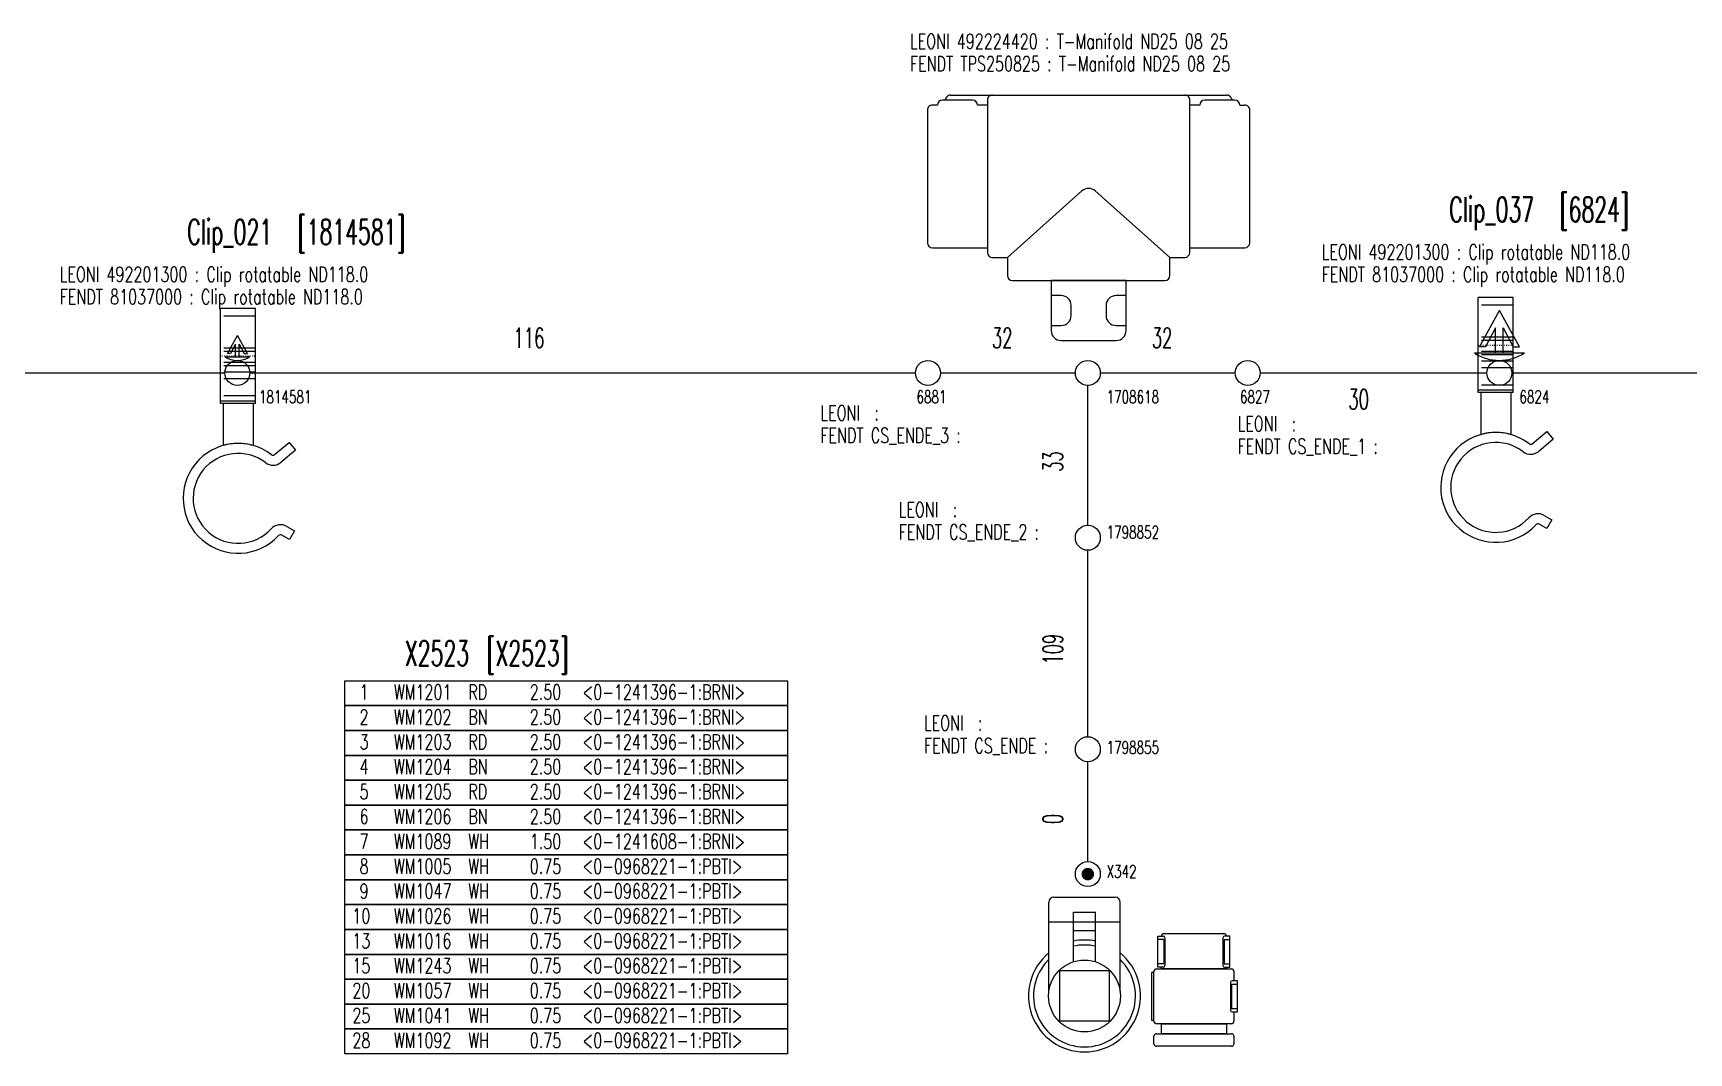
# Model space of a CAD drawing. Header units: millimetres. Extents: x -1 to 4489, y 0 to 1364.
# Drawn here: x 774.1 to 1105.5, y 733.8 to 938 of the extents above; entities that cross this region are included whole.
import ezdxf

# ---------------------------------------------------------------- set-up
doc = ezdxf.new("R2010")
doc.units = ezdxf.units.MM
doc.linetypes.add('DOT', pattern=[0.25, 0, -0.25])
doc.linetypes.add('HIDDEN', pattern=[9.525, 6.35, -3.175])
for name, color, linetype in [('1', 7, 'Continuous'), ('A_ACHSEN', 7, 'Continuous'), ('DEFAULT_2', 8, 'HIDDEN'), ('SELECTION', 7, 'Continuous'), ('SYMBOLS', 7, 'Continuous')]:
    doc.layers.add(name, color=color, linetype=linetype)
doc.styles.add('HS-BUNDLE-DIMENSION', font='ROMANS.SHX', dxfattribs={"width": 0.6, "height": 4})
doc.styles.add('HS-COMP-DESCRIPTION', font='ROMANS.SHX', dxfattribs={"width": 0.6, "height": 5})
doc.styles.add('HS-NODE', font='ROMANS.SHX', dxfattribs={"width": 0.7, "height": 2.5})
doc.styles.add('HS-PART-NO', font='ROMANS.SHX', dxfattribs={"width": 0.7, "height": 3})
doc.styles.add('HS-WIRE', font='ROMANS.SHX', dxfattribs={"width": 0.7, "height": 3})
doc.linetypes.add('NW_19_FHW_OPEN', pattern='A,0.0001,["=",Standard,S=0.4,R=0,X=0,Y=-0.2],-0.0001,["[]",Standard,S=0.3,R=0,X=-0.05,Y=-0.15],-0.2', length=0.2002)
doc.linetypes.add('NW_6_FHW_OPEN', pattern='A,0.0001,["=",Standard,S=0.4,R=0,X=0,Y=-0.2],-0.0001,["[]",Standard,S=0.3,R=0,X=-0.05,Y=-0.15],-0.2', length=0.2002)

# ---------------------------------------------------------------- blocks, each defined once
blk = doc.blocks.new('492224420')
at = {"layer": '1', "color": 7, "linetype": 'Continuous'}
for p, q in [((-23.09, 16.69), (-29.09, 16.69)), ((-28.37, 17.14), (-28.59, 16.69)), ((-27.47, 17.69), (27.79, 17.69)), ((-20.09, 16.69), (-20.08, -13.81)), ((20.41, -13.81), (20.41, 16.69)), ((29.41, 16.69), (23.41, 16.69)), ((28.69, 17.14), (28.91, 16.69)), ((-32.09, 14.69), (-32.09, -11.87)), ((-30.09, 15.69), (-31.09, 15.69)), ((-30.09, 15.69), (-30.09, 15.69)), ((-20.09, 15.69), (-22.09, 15.69)), ((22.41, 15.69), (20.41, 15.69)), ((30.41, 15.69), (31.41, 15.69)), ((32.41, -11.87), (32.41, 14.69)), ((-1.17, -1.5), (-16.09, -14.81)), ((16.41, -14.81), (1.49, -1.5)), ((-31.09, -12.87), (-20.09, -12.87)), ((20.41, -12.87), (31.41, -12.87)), ((-19.08, -14.81), (-16.09, -14.81)), ((-16.09, -14.81), (-16.09, -18.43)), ((16.41, -18.43), (16.41, -14.81)), ((16.41, -14.81), (19.4, -14.81)), ((-15.09, -19.43), (15.41, -19.43)), ((7.66, -19.43), (-7.34, -19.43)), ((-7.34, -19.43), (-7.34, -29.44)), ((7.66, -29.44), (7.66, -19.43)), ((-5.34, -22.44), (-7.34, -22.44)), ((-7.34, -22.44), (-7.34, -28.44)), ((7.66, -22.44), (5.66, -22.44)), ((7.66, -28.44), (7.66, -22.44)), ((-3.34, -26.44), (-3.34, -24.44)), ((3.66, -24.44), (3.66, -26.44)), ((-7.34, -28.44), (-5.34, -28.44)), ((5.66, -28.44), (7.66, -28.44)), ((-5.34, -31.43), (5.66, -31.43))]:
    blk.add_line(p, q, dxfattribs=at)
for centre, radius, start, end in [((-29.09, 15.69), 1, 90, 179.868), ((-27.47, 16.69), 1, 90, 153.4349), ((-23.09, 15.69), 1, 0, 90), ((-19.09, 16.69), 1, 90, 180.0158), ((19.41, 16.69), 1, 359.9842, 90), ((23.41, 15.69), 1, 90, 180), ((27.79, 16.69), 1, 26.5651, 90), ((29.41, 15.69), 1, 0, 90), ((-31.09, 14.69), 1, 90, 180.009), ((31.41, 14.69), 1, 359.991, 90), ((0.16, -2.99), 2, 48.2572, 131.7428), ((-31.09, -11.87), 1, 180.009, 270), ((31.41, -11.87), 1, 270, 359.991), ((-19.08, -13.81), 1, 180.0158, 270), ((19.4, -13.81), 1, 270, 359.9842), ((-15.09, -18.43), 1, 180, 270), ((15.41, -18.43), 1, 270, 0), ((-5.34, -24.44), 2, 0, 90), ((5.66, -24.44), 2, 90, 180), ((-5.34, -26.44), 2, 270, 0), ((5.66, -26.44), 2, 180, 270), ((-5.34, -29.44), 2, 180, 270), ((5.66, -29.44), 2, 270, 0)]:
    blk.add_arc(centre, radius, start, end, dxfattribs=at)
blk = doc.blocks.new('418541000')
at = {"layer": 'SYMBOLS', "color": 7}
for points in [[(-3.08, 7.16), (-3.08, 25.03)], [(-2.08, 26.03), (10.2, 26.03)], [(11.2, 7.16), (11.2, 25.03)], [(-3.08, 21.1), (11.2, 21.1)], [(1.86, 23.05), (6.26, 23.05)], [(1.86, 13.13), (1.86, 23.05)], [(6.26, 13.13), (6.26, 23.05)], [(1.86, 19.36), (6.26, 19.36)], [(-0.94, 1.27), (9.06, 1.27), (9.06, 11.27), (-0.94, 11.27), (-0.94, 1.27)]]:
    blk.add_lwpolyline(points, dxfattribs=at)
blk.add_circle((4.06, 6.27), 7.2, dxfattribs=at)
for centre, radius, start, end in [((-2.08, 25.03), 1, 90, 180), ((10.2, 25.03), 1, 0, 90), ((4.06, 6.27), 11.2, 78.646, 101.34), ((4.06, 6.27), 11.2, 129.79, 50.254), ((4.06, 6.27), 10.2, 134.75, 45.301), ((4.06, 6.27), 10.2, 77.532, 102.48)]:
    blk.add_arc(centre, radius, start, end, dxfattribs=at)
blk = doc.blocks.new('H_FLEX_9', base_point=(109.41, 100.47))
at = {"layer": 'SELECTION', "color": 7}
for points in [[(98.116, 93.083), (98.116, 108.08)], [(98.616, 108.58), (100.12, 108.58)], [(100.62, 108.08), (100.62, 93.083)], [(100.62, 94.083), (100.62, 107.08), (102.62, 107.08), (102.62, 94.083), (100.62, 94.083)], [(102.62, 93.083), (102.62, 108.08)], [(103.12, 108.58), (113.12, 108.58)], [(103.29, 108.58), (103.29, 109.05)], [(112.88, 109.05), (103.29, 109.05)], [(112.88, 108.58), (112.88, 109.05)], [(113.62, 108.08), (113.62, 93.083)], [(113.95, 94.084), (113.62, 94.084), (113.62, 107.08), (113.95, 107.08)], [(113.95, 106.71), (113.95, 107.78), (120.19, 107.78), (120.19, 106.74)], [(119.84, 106.39), (114.3, 106.39)], [(114.65, 106.61), (114.65, 107.78)], [(119.5, 106.61), (114.65, 106.61)], [(119.5, 106.61), (119.5, 107.78)], [(120.7, 106.58), (120.7, 94.584)], [(105, 92.953), (105, 91.89), (111.23, 91.89), (111.23, 92.93)], [(110.89, 93.277), (105.34, 93.277)], [(110.54, 93.056), (105.69, 93.056)], [(105.69, 93.056), (105.69, 91.89)], [(110.54, 93.056), (110.54, 91.89)], [(113.95, 94.453), (113.95, 93.391), (120.19, 93.391), (120.19, 94.43)], [(119.84, 94.777), (114.3, 94.777)], [(119.5, 94.556), (114.65, 94.556)], [(114.65, 94.556), (114.65, 93.391)], [(119.5, 94.556), (119.5, 93.391)], [(100.12, 92.583), (98.616, 92.583)], [(105, 92.583), (103.12, 92.583)], [(113.12, 92.583), (111.23, 92.583)]]:
    blk.add_lwpolyline(points, dxfattribs=at)
for centre, radius, start, end in [((98.616, 108.08), 0.5, 90, 180), ((100.12, 108.08), 0.5, 0, 90), ((103.12, 108.08), 0.5, 90, 180), ((113.12, 108.08), 0.5, 0, 90), ((114.3, 106.74), 0.347, 180, 270), ((119.84, 106.74), 0.347, 270, 0), ((120.2, 106.58), 0.5, 0, 90), ((98.616, 93.083), 0.5, 180, 270), ((100.12, 93.083), 0.5, 270, 0), ((103.12, 93.083), 0.5, 180, 270), ((105.34, 92.93), 0.347, 90, 180), ((110.89, 92.93), 0.347, 0, 90), ((113.12, 93.083), 0.5, 270, 0), ((114.3, 94.43), 0.347, 90, 180), ((119.84, 94.43), 0.347, 0, 90), ((120.2, 94.584), 0.5, 270, 0)]:
    blk.add_arc(centre, radius, start, end, dxfattribs=at)
blk = doc.blocks.new('492225110')
at = {"layer": 'SELECTION', "color": 7}
blk.add_blockref('H_FLEX_9', (31.9, 343.35), dxfattribs=at)
blk = doc.blocks.new('A$C3B52033C')
at = {"color": 7, "linetype": 'Continuous'}
for p, q in [((7.5, 30), (7.5, 49)), ((14.5, 49), (7.5, 49)), ((14.5, 30), (14.5, 49)), ((14.5, 30.49), (7.5, 30.49)), ((14.5, 30), (7.5, 30)), ((18.31, 19.75), (21.2, 22.17)), ((22.49, 20.64), (19.6, 18.22)), ((21.2, 22.17), (22.49, 20.64)), ((21.26, 2.77), (19.72, 3.66)), ((20.72, 5.39), (22.26, 4.5)), ((22.26, 4.5), (21.26, 2.77))]:
    blk.add_line(p, q, dxfattribs=at)
for centre, radius, start, end in [((11, 11), 11, 52.5559, 317.4441), ((11, 11), 9, 52.5559, 317.4441), ((17.99, 20.13), 2.5, 232.5559, 310), ((17.99, 20.13), 0.5, 232.5559, 310), ((19.47, 3.22), 2.5, 60, 137.4441), ((19.47, 3.22), 0.5, 60, 137.4441)]:
    blk.add_arc(centre, radius, start, end, dxfattribs=at)
at = {"layer": 'A_ACHSEN', "color": 7, "linetype": 'Continuous'}
for p, q in [((8, 30), (8, 21.58)), ((14, 30), (14, 21.58))]:
    blk.add_line(p, q, dxfattribs=at)
at = {"layer": 'A_ACHSEN', "color": 8, "linetype": 'HIDDEN'}
blk.add_arc((11, 11), 11, 74.1734, 105.8266, dxfattribs=at)
at = {"layer": 'DEFAULT_2', "color": 8, "linetype": 'HIDDEN'}
for p, q in [((14.5, 47.5), (7.5, 47.5)), ((14.5, 41.08), (7.5, 41.08)), ((14.5, 40.39), (7.5, 40.39)), ((14.5, 38.2), (7.5, 38.2)), ((14.5, 37.52), (7.5, 37.52)), ((14.5, 36.25), (7.5, 36.25)), ((14.5, 34.96), (7.5, 34.96)), ((14.5, 31.5), (7.5, 31.5))]:
    blk.add_line(p, q, dxfattribs=at)
at = {"layer": 'DEFAULT_2', "color": 8, "linetype": 'DOT'}
blk.add_line((7.5, 39.5), (14.5, 39.5), dxfattribs=at)

msp = doc.modelspace()

# ---------------------------------------------------------------- linework, layer by layer
at = {"color": 5, "linetype": 'Continuous'}
for points in [[(1066.82, 873.96), (1066.82, 878.96), (1064.82, 875.21), (1063.57, 875.21), (1067.57, 882.46)], [(1068.32, 873.96), (1068.32, 878.96), (1070.32, 875.21), (1071.57, 875.21), (1067.57, 882.46)], [(814.63, 873.21), (814.63, 875.71), (813.63, 873.83), (813, 873.83), (815, 877.46)], [(815.38, 873.21), (815.38, 875.71), (816.38, 873.83), (817, 873.83), (815, 877.46)], [(812.5, 873.21), (817.5, 873.21)], [(1062.57, 873.96), (1072.57, 873.96)]]:
    msp.add_lwpolyline(points, dxfattribs=at)
at = {"color": 7, "linetype": 'NW_19_FHW_OPEN', "ltscale": 8}
for points in [[(729.42, 869.96), (812.5, 869.96)], [(817.5, 869.96), (950.71, 869.96)], [(1019.71, 869.96), (1065.07, 869.96)], [(1070.07, 869.96), (1160.55, 869.96)]]:
    msp.add_lwpolyline(points, dxfattribs=at)
at = {"color": 7, "ltscale": 8}
for points in [[(955.71, 869.96), (982.71, 869.96)], [(987.71, 869.96), (1014.71, 869.96)], [(985.21, 839.46), (985.21, 867.46)], [(985.21, 772.13), (985.21, 792.13)]]:
    msp.add_lwpolyline(points, dxfattribs=at)
at = {"color": 7, "linetype": 'NW_6_FHW_OPEN', "ltscale": 8}
msp.add_lwpolyline([(985.21, 797.13), (985.21, 834.46)], dxfattribs=at)
at = {"color": 7, "linetype": 'Continuous'}
for points in [[(836.52, 803.36), (836.52, 808.34), (925.12, 808.34), (925.12, 803.36), (836.52, 803.36)], [(836.52, 798.38), (836.52, 803.36), (925.12, 803.36), (925.12, 798.38), (836.52, 798.38)], [(836.52, 793.4), (836.52, 798.38), (925.12, 798.38), (925.12, 793.4), (836.52, 793.4)], [(836.52, 788.42), (836.52, 793.4), (925.12, 793.4), (925.12, 788.42), (836.52, 788.42)], [(836.52, 783.44), (836.52, 788.42), (925.12, 788.42), (925.12, 783.44), (836.52, 783.44)], [(836.52, 778.46), (836.52, 783.44), (925.12, 783.44), (925.12, 778.46), (836.52, 778.46)], [(836.52, 773.48), (836.52, 778.46), (925.12, 778.46), (925.12, 773.48), (836.52, 773.48)], [(836.52, 768.5), (836.52, 773.48), (925.12, 773.48), (925.12, 768.5), (836.52, 768.5)], [(836.52, 763.52), (836.52, 768.5), (925.12, 768.5), (925.12, 763.52), (836.52, 763.52)], [(836.52, 758.54), (836.52, 763.52), (925.12, 763.52), (925.12, 758.54), (836.52, 758.54)], [(836.52, 753.56), (836.52, 758.54), (925.12, 758.54), (925.12, 753.56), (836.52, 753.56)], [(836.52, 748.58), (836.52, 753.56), (925.12, 753.56), (925.12, 748.58), (836.52, 748.58)], [(836.52, 743.6), (836.52, 748.58), (925.12, 748.58), (925.12, 743.6), (836.52, 743.6)], [(836.52, 738.62), (836.52, 743.6), (925.12, 743.6), (925.12, 738.62), (836.52, 738.62)], [(836.52, 733.64), (836.52, 738.62), (925.12, 738.62), (925.12, 733.64), (836.52, 733.64)]]:
    msp.add_lwpolyline(points, dxfattribs=at)
msp.add_lwpolyline([(984.58, 769.63, 1.25, 1.25, 1), (985.83, 769.63, 1.25, 1.25, 1)], format="xyseb", close=True, dxfattribs=at)
for centre in [(815, 869.96), (953.21, 869.96), (985.21, 869.96), (1017.21, 869.96), (1067.57, 869.96), (985.21, 836.96), (985.21, 794.63), (985.21, 769.63)]:
    msp.add_circle(centre, 2.5, dxfattribs=at)
at = {"color": 5, "linetype": 'Continuous'}
for centre, radius in [((815, 877), 4.54), ((1067.57, 881.54), 9.08)]:
    msp.add_arc(centre, radius, 236.6015, 303.3985, dxfattribs=at)

# ---------------------------------------------------------------- block references
for name, p in [('492224420', (985.21, 907.89)), ('A$C3B52033C', (1055.84, 836.04)), ('A$C3B52033C', (804.15, 833.85)), ('418541000', (980.48, 738.96))]:
    msp.add_blockref(name, p)
at = {"rotation": 90}
msp.add_blockref('492225110', (1349.9, 714.55), dxfattribs=at)

# ---------------------------------------------------------------- texts
at = {"color": 200, "linetype": 'Continuous', "style": 'HS-PART-NO', "width": 0.7}
for s, p in [('LEONI 492224420 : T-Manifold ND25 08 25', (949.62, 934.85)), ('FENDT TPS250825 : T-Manifold ND25 08 25', (949.62, 930.35)), ('LEONI 492201300 : Clip rotatable ND118.0', (1032.02, 892.68)), ('LEONI 492201300 : Clip rotatable ND118.0', (779.45, 888.2)), ('FENDT 81037000 : Clip rotatable ND118.0', (1032.02, 888.18)), ('FENDT 81037000 : Clip rotatable ND118.0', (779.45, 883.7)), ('LEONI  :', (931.69, 860.46)), ('FENDT CS_ENDE_3 :', (931.69, 855.96)), ('LEONI  :', (1015.18, 858.28)), ('FENDT CS_ENDE_1 :', (1015.18, 853.78)), ('LEONI  :', (947.36, 841.1)), ('FENDT CS_ENDE_2 :', (947.36, 836.6)), ('LEONI  :', (952.41, 798.36)), ('FENDT CS_ENDE :', (952.41, 793.86))]:
    msp.add_text(s, height=3, dxfattribs=at).set_placement(p)
at = {"color": 42, "linetype": 'Continuous', "style": 'HS-COMP-DESCRIPTION', "width": 0.6}
for s, p in [('Clip_037', (1057.57, 900.18)), ('Clip_021', (805, 895.7)), ('X2523', (848.53, 811.34))]:
    msp.add_text(s, height=5, dxfattribs=at).set_placement(p)
at = {"color": 5, "linetype": 'Continuous'}
for s, height, style, width, p in [(' [6824]', 5, 'HS-COMP-DESCRIPTION', 0.6, (1077.57, 900.18)), (' [1814581]', 5, 'HS-COMP-DESCRIPTION', 0.6, (825, 895.7)), ('1814581', 2.5, 'HS-NODE', 0.7, (819.32, 863.91)), ('6881', 2.5, 'HS-NODE', 0.7, (950.92, 863.91)), ('1708618', 2.5, 'HS-NODE', 0.7, (988.96, 863.91)), ('6827', 2.5, 'HS-NODE', 0.7, (1015.66, 863.91)), ('6824', 2.5, 'HS-NODE', 0.7, (1071.58, 863.91)), ('1798852', 2.5, 'HS-NODE', 0.7, (988.96, 836.82)), (' [X2523]', 5, 'HS-COMP-DESCRIPTION', 0.6, (862.81, 811.34)), ('1798855', 2.5, 'HS-NODE', 0.7, (988.96, 793.73)), ('X342', 2.5, 'HS-NODE', 0.7, (988.96, 768.9))]:
    msp.add_text(s, height=height, dxfattribs=dict(at, style=style, width=width)).set_placement(p)
at = {"color": 1, "linetype": 'Continuous', "ltscale": 8, "style": 'HS-BUNDLE-DIMENSION', "width": 0.6}
for s, p in [('116', (870.28, 874.96)), ('32', (966.01, 874.96)), ('32', (998.01, 874.96)), ('30', (1037.35, 862.68))]:
    msp.add_text(s, height=4, dxfattribs=at).set_placement(p)
for s, p in [('33', (980.21, 850.16)), ('109', (980.21, 811.56)), ('0', (980.21, 779.63))]:
    msp.add_text(s, height=4, rotation=90, dxfattribs=at).set_placement(p)
at = {"color": 7, "linetype": 'Continuous', "style": 'HS-WIRE', "width": 0.7}
for s, p in [(' 1  ', (838.02, 804.56)), (' 2  ', (838.02, 799.58)), (' 3  ', (838.02, 794.6)), (' 4  ', (838.02, 789.62)), (' 5  ', (838.02, 784.64)), (' 6  ', (838.02, 779.66)), (' 7  ', (838.02, 774.68)), (' 8  ', (838.02, 769.7)), (' 9  ', (838.02, 764.72)), ('10  ', (838.02, 759.74)), ('13  ', (838.02, 754.76)), ('15  ', (838.02, 749.78)), ('20  ', (838.02, 744.8)), ('25  ', (838.02, 739.82)), ('28  ', (838.02, 734.84))]:
    msp.add_text(s, height=3, dxfattribs=at).set_placement(p)
at = {"color": 92, "linetype": 'Continuous', "style": 'HS-WIRE', "width": 0.7}
for s, p in [('WM1201 ', (846.32, 804.56)), ('RD ', (861.22, 804.56)), ('2.50 ', (873.52, 804.56)), (' <0-1241396-1:BRNI>  ', (882.62, 804.56)), ('WM1202 ', (846.32, 799.58)), ('BN ', (861.22, 799.58)), ('2.50 ', (873.52, 799.58)), (' <0-1241396-1:BRNI>  ', (882.62, 799.58)), ('WM1203 ', (846.32, 794.6)), ('RD ', (861.22, 794.6)), ('2.50 ', (873.52, 794.6)), (' <0-1241396-1:BRNI>  ', (882.62, 794.6)), ('WM1204 ', (846.32, 789.62)), ('BN ', (861.22, 789.62)), ('2.50 ', (873.52, 789.62)), (' <0-1241396-1:BRNI>  ', (882.62, 789.62)), ('WM1205 ', (846.32, 784.64)), ('RD ', (861.22, 784.64)), ('2.50 ', (873.52, 784.64)), (' <0-1241396-1:BRNI>  ', (882.62, 784.64)), ('WM1206 ', (846.32, 779.66)), ('BN ', (861.22, 779.66)), ('2.50 ', (873.52, 779.66)), (' <0-1241396-1:BRNI>  ', (882.62, 779.66)), ('WM1089 ', (846.32, 774.68)), ('WH ', (861.22, 774.68)), ('1.50 ', (873.52, 774.68)), (' <0-1241608-1:BRNI>  ', (882.62, 774.68)), ('WM1005 ', (846.32, 769.7)), ('WH ', (861.22, 769.7)), ('0.75 ', (873.52, 769.7)), (' <0-0968221-1:PBTI>  ', (882.62, 769.7)), ('WM1047 ', (846.32, 764.72)), ('WH ', (861.22, 764.72)), ('0.75 ', (873.52, 764.72)), (' <0-0968221-1:PBTI>  ', (882.62, 764.72)), ('WM1026 ', (846.32, 759.74)), ('WH ', (861.22, 759.74)), ('0.75 ', (873.52, 759.74)), (' <0-0968221-1:PBTI>  ', (882.62, 759.74)), ('WM1016 ', (846.32, 754.76)), ('WH ', (861.22, 754.76)), ('0.75 ', (873.52, 754.76)), (' <0-0968221-1:PBTI>  ', (882.62, 754.76)), ('WM1243 ', (846.32, 749.78)), ('WH ', (861.22, 749.78)), ('0.75 ', (873.52, 749.78)), (' <0-0968221-1:PBTI>  ', (882.62, 749.78)), ('WM1057 ', (846.32, 744.8)), ('WH ', (861.22, 744.8)), ('0.75 ', (873.52, 744.8)), (' <0-0968221-1:PBTI>  ', (882.62, 744.8)), ('WM1041 ', (846.32, 739.82)), ('WH ', (861.22, 739.82)), ('0.75 ', (873.52, 739.82)), (' <0-0968221-1:PBTI>  ', (882.62, 739.82)), ('WM1092 ', (846.32, 734.84)), ('WH ', (861.22, 734.84)), ('0.75 ', (873.52, 734.84)), (' <0-0968221-1:PBTI>  ', (882.62, 734.84))]:
    msp.add_text(s, height=3, dxfattribs=at).set_placement(p)

doc.saveas('drawing.dxf')
